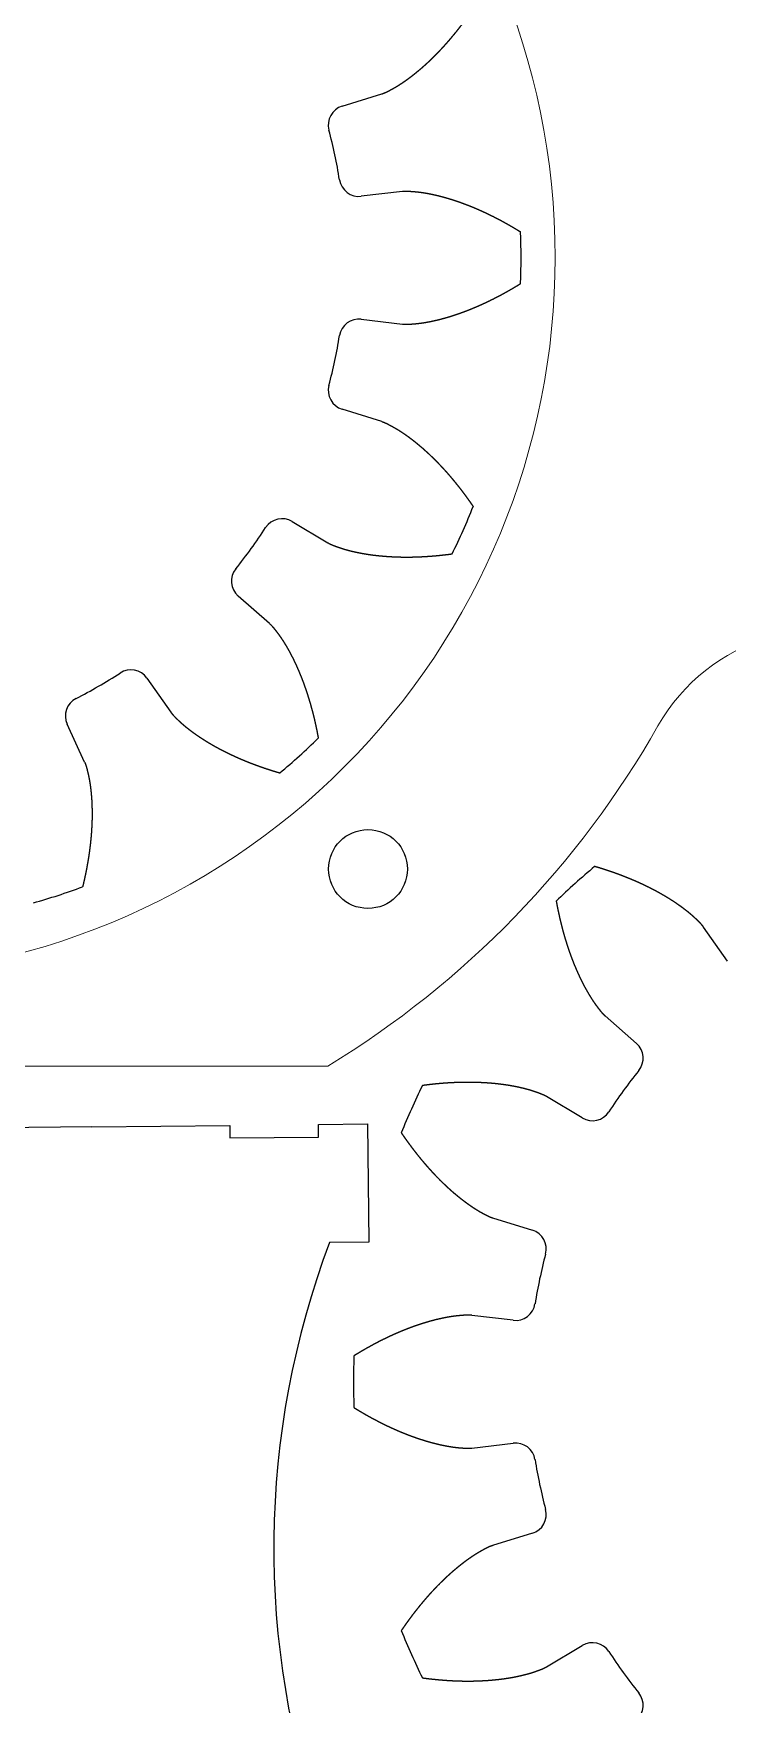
# Model space of a CAD drawing. Header units: inches. Extents: x 0 to 775, y -63 to 305.
# Drawn here: x 34.73 to 52.35, y 73.58 to 115.96 of the extents above; entities that cross this region are included whole.
import ezdxf

# ---------------------------------------------------------------- set-up
doc = ezdxf.new("R2010")
doc.units = ezdxf.units.IN
doc.header["$MEASUREMENT"] = 0

msp = doc.modelspace()

# ---------------------------------------------------------------- linework, layer by layer
at = {"color": 1}
for p, q in [((42.567, 114.112), (43.576, 114.424)), ((44.101, 111.951), (43.053, 111.825)), ((43.053, 108.711), (44.101, 108.586)), ((43.576, 106.113), (42.567, 106.425)), ((41.3, 103.581), (42.207, 103.04)), ((40.721, 100.994), (39.926, 101.689)), ((37.612, 99.606), (38.221, 98.743)), ((36.031, 97.478), (35.588, 98.437)), ((52.349, 92.431), (51.74, 93.294)), ((49.24, 91.043), (50.035, 90.347)), ((48.661, 88.456), (47.753, 88.997)), ((46.385, 85.924), (47.394, 85.612)), ((46.908, 83.325), (45.859, 83.451)), ((45.859, 80.086), (46.908, 80.211)), ((47.394, 77.925), (46.385, 77.613)), ((47.753, 74.54), (48.661, 75.081))]:
    msp.add_line(p, q, dxfattribs=at)
at = {"color": 1, "linetype": 'Continuous'}
for p, q in [((36.214, 88.23), (32.715, 88.193)), ((36.214, 88.23), (39.714, 88.268)), ((39.714, 88.268), (39.718, 87.948)), ((41.964, 88.292), (43.214, 88.305)), ((41.967, 87.972), (41.964, 88.292)), ((43.214, 88.305), (43.246, 85.305)), ((39.718, 87.948), (41.967, 87.972)), ((43.246, 85.305), (42.246, 85.295))]:
    msp.add_line(p, q, dxfattribs=at)
at = {"color": 1, "lineweight": 0}
msp.add_lwpolyline([(47.973, 110.268, -0.414214), (29.723, 92.018), (29.723, 89.768), (42.203, 89.768, 0.127339), (50.582, 98.399, -0.394984), (56.926, 100.369, 0.168875), (64.101, 99.529), (75.489, 102.051, -0.106253), (73.722, 110.268, -0.106253), (75.489, 118.486), (64.101, 121.008, 0.168875), (56.926, 120.167, -0.394984), (50.582, 122.138, 0.127339), (42.203, 130.768), (29.723, 130.768), (29.723, 128.518, -0.414211)], format="xyb", close=True, dxfattribs=at)
at = {"color": 1, "linetype": 'Continuous'}
msp.add_circle((43.223, 94.768), 1, dxfattribs=at)
at = {"color": 1}
for centre, radius, start, end in [((42.714, 113.634), 0.5, 107.1897, 194.9466), ((30.107, 110.268), 12.549, 9.0534, 14.9466), ((42.993, 112.322), 0.5, 189.0534, 276.8103), ((30.107, 110.268), 17, 357.7877, 2.2123), ((42.993, 108.215), 0.5, 83.1897, 170.9466), ((30.107, 110.268), 12.549, 345.0534, 350.9466), ((42.714, 106.903), 0.5, 165.0534, 252.8103), ((30.107, 110.268), 17, 333.7877, 338.2123), ((30.107, 110.268), 12.549, 321.0534, 326.9466), ((41.044, 103.151), 0.5, 59.1897, 146.9466), ((40.255, 102.066), 0.5, 141.0534, 228.8103), ((30.107, 110.268), 12.549, 297.0534, 302.9466), ((37.204, 99.318), 0.5, 35.1897, 122.9466), ((36.042, 98.647), 0.5, 117.0534, 204.8103), ((30.107, 110.268), 17, 309.7877, 314.2123), ((59.854, 81.768), 17, 129.7877, 134.2123), ((30.107, 110.268), 17, 285.7877, 290.2123), ((49.705, 89.971), 0.5, 321.0534, 48.8103), ((59.854, 81.768), 12.549, 141.0534, 146.9466), ((59.854, 81.768), 17, 153.7877, 158.2123), ((48.917, 88.886), 0.5, 239.1897, 326.9466), ((47.246, 85.134), 0.5, 345.0534, 72.8103), ((59.854, 81.768), 12.549, 165.0534, 170.9466), ((46.967, 83.822), 0.5, 263.1897, 350.9466), ((59.854, 81.768), 17, 177.7877, 182.2123), ((46.967, 79.715), 0.5, 9.0534, 96.8103), ((59.854, 81.768), 12.549, 189.0534, 194.9466), ((47.246, 78.403), 0.5, 287.1897, 14.9466), ((59.854, 81.768), 17, 201.7877, 206.2123), ((48.917, 74.651), 0.5, 33.0534, 120.8103), ((59.854, 81.768), 12.549, 213.0534, 218.9466), ((49.705, 73.566), 0.5, 311.1897, 38.9466)]:
    msp.add_arc(centre, radius, start, end, dxfattribs=at)
at = {"color": 1, "linetype": 'Continuous'}
msp.add_arc((62.792, 77.542), 21.96, 159.327, 199.4503, dxfattribs=at)
at = {"color": 1}
for points in [[(43.576, 114.424), (43.584, 114.426), (43.6, 114.432), (43.624, 114.44), (43.656, 114.453), (43.695, 114.471), (43.734, 114.49), (43.772, 114.51), (43.81, 114.531), (43.848, 114.552), (43.886, 114.573), (43.923, 114.594), (43.961, 114.616), (43.998, 114.639), (44.035, 114.663), (44.072, 114.687), (44.108, 114.711), (44.145, 114.736), (44.181, 114.761), (44.217, 114.787), (44.253, 114.813), (44.288, 114.839), (44.324, 114.866), (44.359, 114.893), (44.394, 114.921), (44.429, 114.948), (44.464, 114.977), (44.499, 115.005), (44.533, 115.034), (44.567, 115.063), (44.602, 115.093), (44.636, 115.123), (44.669, 115.153), (44.703, 115.183), (44.737, 115.214), (44.77, 115.245), (44.803, 115.277), (44.836, 115.308), (44.869, 115.34), (44.902, 115.373), (44.934, 115.405), (44.967, 115.438), (44.999, 115.471), (45.031, 115.504), (45.063, 115.538), (45.095, 115.572), (45.126, 115.606), (45.158, 115.64), (45.189, 115.675), (45.22, 115.71), (45.251, 115.745), (45.282, 115.781), (45.312, 115.816), (45.343, 115.852), (45.373, 115.888), (45.403, 115.925), (45.433, 115.961), (45.463, 115.998), (45.493, 116.035), (45.523, 116.073), (45.552, 116.11), (45.581, 116.148), (45.61, 116.186), (45.639, 116.224), (45.668, 116.263), (45.697, 116.301), (45.725, 116.34), (45.753, 116.379), (45.781, 116.419), (45.809, 116.458), (45.837, 116.498), (45.859, 116.53), (45.876, 116.554), (45.887, 116.57), (45.892, 116.578)], [(44.101, 111.951), (44.11, 111.952), (44.127, 111.953), (44.153, 111.955), (44.187, 111.956), (44.23, 111.956), (44.273, 111.954), (44.316, 111.951), (44.359, 111.948), (44.402, 111.944), (44.445, 111.941), (44.488, 111.936), (44.532, 111.931), (44.575, 111.926), (44.618, 111.919), (44.661, 111.912), (44.705, 111.905), (44.748, 111.897), (44.791, 111.888), (44.835, 111.88), (44.878, 111.87), (44.921, 111.861), (44.965, 111.851), (45.008, 111.841), (45.051, 111.83), (45.094, 111.818), (45.138, 111.807), (45.181, 111.795), (45.224, 111.782), (45.267, 111.77), (45.311, 111.757), (45.354, 111.743), (45.397, 111.729), (45.44, 111.715), (45.483, 111.701), (45.526, 111.686), (45.57, 111.671), (45.613, 111.655), (45.656, 111.639), (45.699, 111.623), (45.742, 111.607), (45.785, 111.59), (45.827, 111.573), (45.87, 111.555), (45.913, 111.538), (45.956, 111.519), (45.999, 111.501), (46.041, 111.483), (46.084, 111.464), (46.127, 111.444), (46.169, 111.425), (46.212, 111.405), (46.254, 111.385), (46.297, 111.364), (46.339, 111.344), (46.382, 111.323), (46.424, 111.302), (46.466, 111.28), (46.508, 111.258), (46.551, 111.236), (46.593, 111.214), (46.635, 111.191), (46.677, 111.168), (46.719, 111.145), (46.761, 111.122), (46.803, 111.098), (46.844, 111.074), (46.886, 111.05), (46.928, 111.025), (46.969, 111), (47.011, 110.975), (47.044, 110.955), (47.069, 110.94), (47.086, 110.93), (47.094, 110.925)], [(44.101, 108.586), (44.11, 108.585), (44.127, 108.583), (44.153, 108.581), (44.187, 108.58), (44.23, 108.581), (44.273, 108.583), (44.316, 108.586), (44.359, 108.589), (44.402, 108.592), (44.445, 108.596), (44.488, 108.601), (44.532, 108.606), (44.575, 108.611), (44.618, 108.618), (44.661, 108.624), (44.705, 108.632), (44.748, 108.64), (44.791, 108.648), (44.835, 108.657), (44.878, 108.666), (44.921, 108.676), (44.965, 108.686), (45.008, 108.696), (45.051, 108.707), (45.094, 108.718), (45.138, 108.73), (45.181, 108.742), (45.224, 108.754), (45.267, 108.767), (45.311, 108.78), (45.354, 108.794), (45.397, 108.807), (45.44, 108.822), (45.483, 108.836), (45.526, 108.851), (45.57, 108.866), (45.613, 108.882), (45.656, 108.897), (45.699, 108.914), (45.742, 108.93), (45.785, 108.947), (45.827, 108.964), (45.87, 108.981), (45.913, 108.999), (45.956, 109.017), (45.999, 109.036), (46.041, 109.054), (46.084, 109.073), (46.127, 109.092), (46.169, 109.112), (46.212, 109.132), (46.254, 109.152), (46.297, 109.172), (46.339, 109.193), (46.382, 109.214), (46.424, 109.235), (46.466, 109.257), (46.508, 109.279), (46.551, 109.301), (46.593, 109.323), (46.635, 109.346), (46.677, 109.369), (46.719, 109.392), (46.761, 109.415), (46.803, 109.439), (46.844, 109.463), (46.886, 109.487), (46.928, 109.512), (46.969, 109.536), (47.011, 109.561), (47.044, 109.582), (47.069, 109.597), (47.086, 109.607), (47.094, 109.612)], [(43.576, 106.113), (43.584, 106.11), (43.6, 106.105), (43.624, 106.096), (43.656, 106.084), (43.695, 106.066), (43.734, 106.046), (43.772, 106.026), (43.81, 106.006), (43.848, 105.985), (43.886, 105.964), (43.923, 105.942), (43.961, 105.92), (43.998, 105.898), (44.035, 105.874), (44.072, 105.85), (44.108, 105.826), (44.145, 105.801), (44.181, 105.776), (44.217, 105.75), (44.253, 105.724), (44.288, 105.698), (44.324, 105.671), (44.359, 105.644), (44.394, 105.616), (44.429, 105.588), (44.464, 105.56), (44.499, 105.532), (44.533, 105.503), (44.567, 105.473), (44.602, 105.444), (44.636, 105.414), (44.669, 105.384), (44.703, 105.353), (44.737, 105.323), (44.77, 105.291), (44.803, 105.26), (44.836, 105.228), (44.869, 105.196), (44.902, 105.164), (44.934, 105.132), (44.967, 105.099), (44.999, 105.066), (45.031, 105.032), (45.063, 104.999), (45.095, 104.965), (45.126, 104.931), (45.158, 104.896), (45.189, 104.862), (45.22, 104.827), (45.251, 104.792), (45.282, 104.756), (45.312, 104.72), (45.343, 104.685), (45.373, 104.648), (45.403, 104.612), (45.433, 104.575), (45.463, 104.538), (45.493, 104.501), (45.523, 104.464), (45.552, 104.426), (45.581, 104.389), (45.61, 104.351), (45.639, 104.312), (45.668, 104.274), (45.697, 104.235), (45.725, 104.196), (45.753, 104.157), (45.781, 104.118), (45.809, 104.078), (45.837, 104.039), (45.859, 104.007), (45.876, 103.983), (45.887, 103.967), (45.892, 103.959)], [(42.207, 103.04), (42.215, 103.035), (42.229, 103.027), (42.252, 103.014), (42.283, 102.999), (42.322, 102.982), (42.362, 102.967), (42.403, 102.952), (42.443, 102.937), (42.484, 102.923), (42.525, 102.909), (42.567, 102.895), (42.608, 102.882), (42.65, 102.87), (42.692, 102.858), (42.734, 102.847), (42.777, 102.836), (42.82, 102.826), (42.863, 102.816), (42.906, 102.806), (42.949, 102.797), (42.993, 102.788), (43.036, 102.779), (43.08, 102.771), (43.124, 102.764), (43.168, 102.756), (43.212, 102.749), (43.257, 102.743), (43.301, 102.736), (43.346, 102.73), (43.391, 102.725), (43.436, 102.72), (43.481, 102.715), (43.526, 102.71), (43.571, 102.706), (43.617, 102.702), (43.662, 102.698), (43.708, 102.695), (43.754, 102.692), (43.8, 102.689), (43.846, 102.687), (43.892, 102.684), (43.938, 102.683), (43.984, 102.681), (44.03, 102.68), (44.077, 102.679), (44.123, 102.678), (44.17, 102.678), (44.217, 102.678), (44.263, 102.678), (44.31, 102.679), (44.357, 102.679), (44.404, 102.681), (44.451, 102.682), (44.498, 102.684), (44.546, 102.685), (44.593, 102.688), (44.64, 102.69), (44.688, 102.693), (44.735, 102.696), (44.783, 102.699), (44.831, 102.703), (44.878, 102.707), (44.926, 102.711), (44.974, 102.715), (45.022, 102.72), (45.07, 102.725), (45.118, 102.73), (45.166, 102.735), (45.214, 102.741), (45.262, 102.747), (45.301, 102.752), (45.329, 102.756), (45.349, 102.758), (45.358, 102.76)], [(40.721, 100.994), (40.727, 100.988), (40.74, 100.977), (40.759, 100.959), (40.783, 100.934), (40.811, 100.902), (40.838, 100.869), (40.865, 100.835), (40.891, 100.801), (40.918, 100.766), (40.944, 100.732), (40.969, 100.697), (40.995, 100.661), (41.019, 100.625), (41.044, 100.589), (41.067, 100.552), (41.091, 100.515), (41.114, 100.477), (41.137, 100.44), (41.159, 100.401), (41.181, 100.363), (41.203, 100.325), (41.225, 100.286), (41.246, 100.247), (41.267, 100.207), (41.287, 100.167), (41.308, 100.127), (41.328, 100.087), (41.347, 100.047), (41.367, 100.006), (41.386, 99.965), (41.405, 99.924), (41.424, 99.883), (41.442, 99.841), (41.46, 99.8), (41.478, 99.758), (41.495, 99.715), (41.513, 99.673), (41.53, 99.631), (41.546, 99.588), (41.563, 99.545), (41.579, 99.502), (41.595, 99.458), (41.611, 99.415), (41.626, 99.371), (41.642, 99.327), (41.657, 99.283), (41.671, 99.239), (41.686, 99.195), (41.7, 99.15), (41.714, 99.105), (41.728, 99.06), (41.741, 99.015), (41.755, 98.97), (41.768, 98.925), (41.78, 98.879), (41.793, 98.834), (41.805, 98.788), (41.817, 98.742), (41.829, 98.696), (41.841, 98.649), (41.852, 98.603), (41.863, 98.556), (41.874, 98.51), (41.884, 98.463), (41.895, 98.416), (41.905, 98.369), (41.915, 98.322), (41.925, 98.274), (41.934, 98.227), (41.943, 98.179), (41.951, 98.141), (41.956, 98.112), (41.959, 98.093), (41.961, 98.083)], [(38.221, 98.743), (38.226, 98.736), (38.236, 98.722), (38.252, 98.701), (38.274, 98.675), (38.303, 98.644), (38.333, 98.613), (38.364, 98.583), (38.395, 98.553), (38.426, 98.523), (38.458, 98.494), (38.49, 98.465), (38.523, 98.436), (38.556, 98.407), (38.59, 98.38), (38.624, 98.352), (38.659, 98.325), (38.693, 98.298), (38.729, 98.271), (38.764, 98.245), (38.8, 98.219), (38.836, 98.193), (38.872, 98.168), (38.909, 98.143), (38.946, 98.118), (38.984, 98.093), (39.021, 98.069), (39.059, 98.045), (39.097, 98.021), (39.136, 97.997), (39.174, 97.974), (39.213, 97.951), (39.252, 97.928), (39.292, 97.905), (39.331, 97.883), (39.371, 97.861), (39.411, 97.839), (39.452, 97.817), (39.492, 97.796), (39.533, 97.775), (39.574, 97.754), (39.615, 97.733), (39.657, 97.713), (39.698, 97.693), (39.74, 97.673), (39.782, 97.653), (39.824, 97.633), (39.867, 97.614), (39.909, 97.595), (39.952, 97.576), (39.995, 97.558), (40.038, 97.539), (40.082, 97.521), (40.125, 97.503), (40.169, 97.486), (40.213, 97.468), (40.257, 97.451), (40.302, 97.434), (40.346, 97.417), (40.391, 97.401), (40.435, 97.384), (40.48, 97.368), (40.526, 97.352), (40.571, 97.336), (40.616, 97.321), (40.662, 97.306), (40.708, 97.291), (40.754, 97.276), (40.8, 97.261), (40.846, 97.247), (40.892, 97.233), (40.93, 97.222), (40.958, 97.213), (40.976, 97.208), (40.986, 97.205)], [(36.031, 97.478), (36.035, 97.471), (36.042, 97.455), (36.051, 97.431), (36.063, 97.399), (36.076, 97.358), (36.087, 97.317), (36.098, 97.275), (36.108, 97.233), (36.118, 97.191), (36.128, 97.148), (36.137, 97.106), (36.146, 97.063), (36.154, 97.02), (36.161, 96.977), (36.168, 96.934), (36.174, 96.89), (36.18, 96.847), (36.185, 96.803), (36.19, 96.759), (36.195, 96.715), (36.199, 96.671), (36.203, 96.627), (36.207, 96.582), (36.21, 96.538), (36.212, 96.493), (36.215, 96.448), (36.217, 96.403), (36.218, 96.359), (36.219, 96.313), (36.22, 96.268), (36.221, 96.223), (36.221, 96.178), (36.221, 96.132), (36.22, 96.087), (36.22, 96.041), (36.219, 95.996), (36.217, 95.95), (36.215, 95.904), (36.213, 95.858), (36.211, 95.812), (36.208, 95.766), (36.205, 95.72), (36.202, 95.674), (36.198, 95.628), (36.194, 95.581), (36.19, 95.535), (36.185, 95.489), (36.181, 95.442), (36.175, 95.396), (36.17, 95.349), (36.164, 95.303), (36.158, 95.256), (36.152, 95.209), (36.146, 95.163), (36.139, 95.116), (36.132, 95.069), (36.124, 95.022), (36.116, 94.975), (36.108, 94.928), (36.1, 94.881), (36.092, 94.834), (36.083, 94.787), (36.074, 94.74), (36.065, 94.693), (36.055, 94.646), (36.045, 94.599), (36.035, 94.552), (36.024, 94.504), (36.014, 94.457), (36.003, 94.41), (35.994, 94.372), (35.987, 94.344), (35.982, 94.325), (35.98, 94.315)], [(51.74, 93.294), (51.735, 93.301), (51.725, 93.315), (51.709, 93.335), (51.687, 93.362), (51.658, 93.393), (51.628, 93.424), (51.597, 93.454), (51.566, 93.484), (51.534, 93.513), (51.502, 93.543), (51.47, 93.572), (51.438, 93.601), (51.404, 93.629), (51.371, 93.657), (51.337, 93.685), (51.302, 93.712), (51.267, 93.739), (51.232, 93.765), (51.196, 93.792), (51.161, 93.818), (51.125, 93.843), (51.088, 93.869), (51.052, 93.894), (51.015, 93.919), (50.977, 93.944), (50.94, 93.968), (50.902, 93.992), (50.864, 94.016), (50.825, 94.04), (50.786, 94.063), (50.748, 94.086), (50.708, 94.109), (50.669, 94.132), (50.629, 94.154), (50.59, 94.176), (50.549, 94.198), (50.509, 94.219), (50.469, 94.241), (50.428, 94.262), (50.387, 94.283), (50.346, 94.304), (50.304, 94.324), (50.262, 94.344), (50.221, 94.364), (50.179, 94.384), (50.136, 94.403), (50.094, 94.423), (50.051, 94.442), (50.008, 94.46), (49.965, 94.479), (49.922, 94.497), (49.879, 94.516), (49.835, 94.533), (49.791, 94.551), (49.748, 94.569), (49.703, 94.586), (49.659, 94.603), (49.615, 94.62), (49.57, 94.636), (49.525, 94.653), (49.48, 94.669), (49.435, 94.685), (49.39, 94.7), (49.344, 94.716), (49.299, 94.731), (49.253, 94.746), (49.207, 94.761), (49.161, 94.775), (49.115, 94.79), (49.068, 94.804), (49.031, 94.815), (49.003, 94.823), (48.984, 94.829), (48.975, 94.832)], [(48, 93.953), (48.001, 93.944), (48.005, 93.925), (48.01, 93.896), (48.017, 93.858), (48.027, 93.81), (48.036, 93.763), (48.046, 93.715), (48.056, 93.668), (48.066, 93.621), (48.076, 93.574), (48.087, 93.527), (48.098, 93.48), (48.109, 93.434), (48.12, 93.387), (48.132, 93.341), (48.143, 93.295), (48.156, 93.249), (48.168, 93.203), (48.18, 93.158), (48.193, 93.112), (48.206, 93.067), (48.219, 93.021), (48.233, 92.976), (48.247, 92.931), (48.261, 92.887), (48.275, 92.842), (48.289, 92.798), (48.304, 92.754), (48.319, 92.71), (48.334, 92.666), (48.35, 92.622), (48.365, 92.578), (48.381, 92.535), (48.398, 92.492), (48.414, 92.449), (48.431, 92.406), (48.448, 92.364), (48.465, 92.321), (48.483, 92.279), (48.501, 92.237), (48.519, 92.195), (48.537, 92.154), (48.556, 92.113), (48.575, 92.071), (48.594, 92.031), (48.613, 91.99), (48.633, 91.949), (48.653, 91.909), (48.673, 91.869), (48.694, 91.83), (48.715, 91.79), (48.736, 91.751), (48.758, 91.712), (48.779, 91.674), (48.802, 91.635), (48.824, 91.597), (48.847, 91.559), (48.87, 91.522), (48.893, 91.485), (48.917, 91.448), (48.941, 91.412), (48.966, 91.376), (48.991, 91.34), (49.017, 91.305), (49.043, 91.27), (49.069, 91.236), (49.096, 91.202), (49.122, 91.168), (49.15, 91.135), (49.178, 91.103), (49.202, 91.078), (49.22, 91.06), (49.233, 91.049), (49.24, 91.043)], [(47.753, 88.997), (47.746, 89.002), (47.731, 89.01), (47.709, 89.022), (47.678, 89.037), (47.638, 89.054), (47.598, 89.07), (47.558, 89.085), (47.517, 89.1), (47.476, 89.114), (47.435, 89.128), (47.394, 89.142), (47.353, 89.155), (47.311, 89.167), (47.269, 89.179), (47.226, 89.19), (47.184, 89.201), (47.141, 89.211), (47.098, 89.221), (47.055, 89.231), (47.011, 89.24), (46.968, 89.249), (46.924, 89.257), (46.881, 89.266), (46.837, 89.273), (46.792, 89.281), (46.748, 89.288), (46.704, 89.294), (46.659, 89.3), (46.615, 89.306), (46.57, 89.312), (46.525, 89.317), (46.48, 89.322), (46.435, 89.327), (46.389, 89.331), (46.344, 89.335), (46.298, 89.339), (46.253, 89.342), (46.207, 89.345), (46.161, 89.348), (46.115, 89.35), (46.069, 89.352), (46.023, 89.354), (45.977, 89.356), (45.93, 89.357), (45.884, 89.358), (45.837, 89.358), (45.791, 89.359), (45.744, 89.359), (45.697, 89.359), (45.65, 89.358), (45.603, 89.357), (45.556, 89.356), (45.509, 89.355), (45.462, 89.353), (45.415, 89.351), (45.368, 89.349), (45.32, 89.347), (45.273, 89.344), (45.225, 89.341), (45.178, 89.338), (45.13, 89.334), (45.082, 89.33), (45.035, 89.326), (44.987, 89.322), (44.939, 89.317), (44.891, 89.312), (44.843, 89.307), (44.795, 89.302), (44.747, 89.296), (44.699, 89.29), (44.66, 89.285), (44.631, 89.281), (44.612, 89.279), (44.602, 89.277)], [(44.068, 88.078), (44.074, 88.07), (44.085, 88.054), (44.101, 88.03), (44.124, 87.998), (44.151, 87.958), (44.179, 87.919), (44.207, 87.879), (44.236, 87.84), (44.264, 87.801), (44.293, 87.763), (44.321, 87.724), (44.35, 87.686), (44.379, 87.648), (44.409, 87.61), (44.438, 87.573), (44.468, 87.535), (44.497, 87.498), (44.527, 87.461), (44.557, 87.425), (44.587, 87.388), (44.618, 87.352), (44.648, 87.316), (44.679, 87.281), (44.71, 87.245), (44.741, 87.21), (44.772, 87.175), (44.803, 87.14), (44.835, 87.106), (44.866, 87.072), (44.898, 87.038), (44.93, 87.004), (44.962, 86.971), (44.994, 86.938), (45.027, 86.905), (45.059, 86.873), (45.092, 86.84), (45.125, 86.808), (45.158, 86.777), (45.191, 86.745), (45.224, 86.714), (45.258, 86.683), (45.291, 86.653), (45.325, 86.623), (45.359, 86.593), (45.393, 86.563), (45.428, 86.534), (45.462, 86.505), (45.497, 86.477), (45.532, 86.448), (45.566, 86.421), (45.602, 86.393), (45.637, 86.366), (45.672, 86.339), (45.708, 86.313), (45.744, 86.287), (45.78, 86.261), (45.816, 86.236), (45.852, 86.211), (45.889, 86.187), (45.926, 86.163), (45.963, 86.139), (46, 86.116), (46.037, 86.094), (46.075, 86.073), (46.113, 86.052), (46.151, 86.031), (46.189, 86.01), (46.227, 85.99), (46.266, 85.971), (46.305, 85.953), (46.336, 85.94), (46.361, 85.932), (46.377, 85.926), (46.385, 85.924)], [(45.859, 83.451), (45.851, 83.452), (45.834, 83.453), (45.808, 83.455), (45.774, 83.456), (45.731, 83.456), (45.688, 83.454), (45.645, 83.451), (45.602, 83.448), (45.559, 83.444), (45.516, 83.441), (45.472, 83.436), (45.429, 83.431), (45.386, 83.426), (45.343, 83.419), (45.299, 83.412), (45.256, 83.405), (45.213, 83.397), (45.169, 83.388), (45.126, 83.38), (45.083, 83.37), (45.039, 83.361), (44.996, 83.351), (44.953, 83.341), (44.909, 83.33), (44.866, 83.318), (44.823, 83.307), (44.78, 83.295), (44.736, 83.282), (44.693, 83.27), (44.65, 83.257), (44.607, 83.243), (44.564, 83.229), (44.52, 83.215), (44.477, 83.201), (44.434, 83.186), (44.391, 83.171), (44.348, 83.155), (44.305, 83.139), (44.262, 83.123), (44.219, 83.107), (44.176, 83.09), (44.133, 83.073), (44.09, 83.055), (44.048, 83.038), (44.005, 83.019), (43.962, 83.001), (43.919, 82.983), (43.877, 82.964), (43.834, 82.944), (43.791, 82.925), (43.749, 82.905), (43.706, 82.885), (43.664, 82.864), (43.621, 82.844), (43.579, 82.823), (43.537, 82.802), (43.494, 82.78), (43.452, 82.758), (43.41, 82.736), (43.368, 82.714), (43.326, 82.691), (43.284, 82.668), (43.242, 82.645), (43.2, 82.622), (43.158, 82.598), (43.116, 82.574), (43.075, 82.55), (43.033, 82.525), (42.991, 82.5), (42.95, 82.475), (42.916, 82.455), (42.892, 82.44), (42.875, 82.43), (42.867, 82.425)], [(42.867, 81.112), (42.875, 81.107), (42.892, 81.097), (42.916, 81.082), (42.95, 81.061), (42.991, 81.036), (43.033, 81.012), (43.075, 80.987), (43.116, 80.963), (43.158, 80.939), (43.2, 80.915), (43.242, 80.892), (43.284, 80.869), (43.326, 80.846), (43.368, 80.823), (43.41, 80.801), (43.452, 80.779), (43.494, 80.757), (43.537, 80.735), (43.579, 80.714), (43.621, 80.693), (43.664, 80.672), (43.706, 80.652), (43.749, 80.632), (43.791, 80.612), (43.834, 80.592), (43.877, 80.573), (43.919, 80.554), (43.962, 80.536), (44.005, 80.517), (44.048, 80.499), (44.09, 80.481), (44.133, 80.464), (44.176, 80.447), (44.219, 80.43), (44.262, 80.414), (44.305, 80.397), (44.348, 80.382), (44.391, 80.366), (44.434, 80.351), (44.477, 80.336), (44.52, 80.322), (44.564, 80.307), (44.607, 80.294), (44.65, 80.28), (44.693, 80.267), (44.736, 80.254), (44.78, 80.242), (44.823, 80.23), (44.866, 80.218), (44.909, 80.207), (44.953, 80.196), (44.996, 80.186), (45.039, 80.176), (45.083, 80.166), (45.126, 80.157), (45.169, 80.148), (45.213, 80.14), (45.256, 80.132), (45.299, 80.124), (45.343, 80.118), (45.386, 80.111), (45.429, 80.106), (45.472, 80.101), (45.516, 80.096), (45.559, 80.092), (45.602, 80.089), (45.645, 80.086), (45.688, 80.083), (45.731, 80.081), (45.774, 80.08), (45.808, 80.081), (45.834, 80.083), (45.851, 80.085), (45.859, 80.086)], [(46.385, 77.613), (46.377, 77.61), (46.361, 77.605), (46.336, 77.596), (46.305, 77.584), (46.266, 77.566), (46.227, 77.546), (46.189, 77.526), (46.151, 77.506), (46.113, 77.485), (46.075, 77.464), (46.037, 77.442), (46, 77.42), (45.963, 77.398), (45.926, 77.374), (45.889, 77.35), (45.852, 77.326), (45.816, 77.301), (45.78, 77.276), (45.744, 77.25), (45.708, 77.224), (45.672, 77.198), (45.637, 77.171), (45.602, 77.144), (45.566, 77.116), (45.532, 77.088), (45.497, 77.06), (45.462, 77.032), (45.428, 77.003), (45.393, 76.973), (45.359, 76.944), (45.325, 76.914), (45.291, 76.884), (45.258, 76.853), (45.224, 76.823), (45.191, 76.791), (45.158, 76.76), (45.125, 76.728), (45.092, 76.696), (45.059, 76.664), (45.027, 76.632), (44.994, 76.599), (44.962, 76.566), (44.93, 76.532), (44.898, 76.499), (44.866, 76.465), (44.835, 76.431), (44.803, 76.396), (44.772, 76.362), (44.741, 76.327), (44.71, 76.292), (44.679, 76.256), (44.648, 76.22), (44.618, 76.185), (44.587, 76.148), (44.557, 76.112), (44.527, 76.075), (44.497, 76.038), (44.468, 76.001), (44.438, 75.964), (44.409, 75.926), (44.379, 75.889), (44.35, 75.851), (44.321, 75.812), (44.293, 75.774), (44.264, 75.735), (44.236, 75.696), (44.207, 75.657), (44.179, 75.618), (44.151, 75.578), (44.124, 75.539), (44.101, 75.507), (44.085, 75.483), (44.074, 75.467), (44.068, 75.459)], [(44.602, 74.26), (44.612, 74.258), (44.631, 74.256), (44.66, 74.252), (44.699, 74.247), (44.747, 74.241), (44.795, 74.235), (44.843, 74.23), (44.891, 74.225), (44.939, 74.22), (44.987, 74.215), (45.035, 74.211), (45.082, 74.207), (45.13, 74.203), (45.178, 74.199), (45.225, 74.196), (45.273, 74.193), (45.32, 74.19), (45.368, 74.188), (45.415, 74.185), (45.462, 74.184), (45.509, 74.182), (45.556, 74.181), (45.603, 74.179), (45.65, 74.179), (45.697, 74.178), (45.744, 74.178), (45.791, 74.178), (45.837, 74.178), (45.884, 74.179), (45.93, 74.18), (45.977, 74.181), (46.023, 74.183), (46.069, 74.184), (46.115, 74.187), (46.161, 74.189), (46.207, 74.192), (46.253, 74.195), (46.298, 74.198), (46.344, 74.202), (46.389, 74.206), (46.435, 74.21), (46.48, 74.215), (46.525, 74.22), (46.57, 74.225), (46.615, 74.23), (46.659, 74.236), (46.704, 74.243), (46.748, 74.249), (46.792, 74.256), (46.837, 74.264), (46.881, 74.271), (46.924, 74.279), (46.968, 74.288), (47.011, 74.297), (47.055, 74.306), (47.098, 74.316), (47.141, 74.326), (47.184, 74.336), (47.226, 74.347), (47.269, 74.358), (47.311, 74.37), (47.353, 74.382), (47.394, 74.395), (47.435, 74.409), (47.476, 74.423), (47.517, 74.437), (47.558, 74.452), (47.598, 74.467), (47.638, 74.482), (47.678, 74.499), (47.709, 74.514), (47.731, 74.527), (47.746, 74.535), (47.753, 74.54)]]:
    msp.add_open_spline(points, degree=5, dxfattribs=at)

doc.saveas('drawing.dxf')
